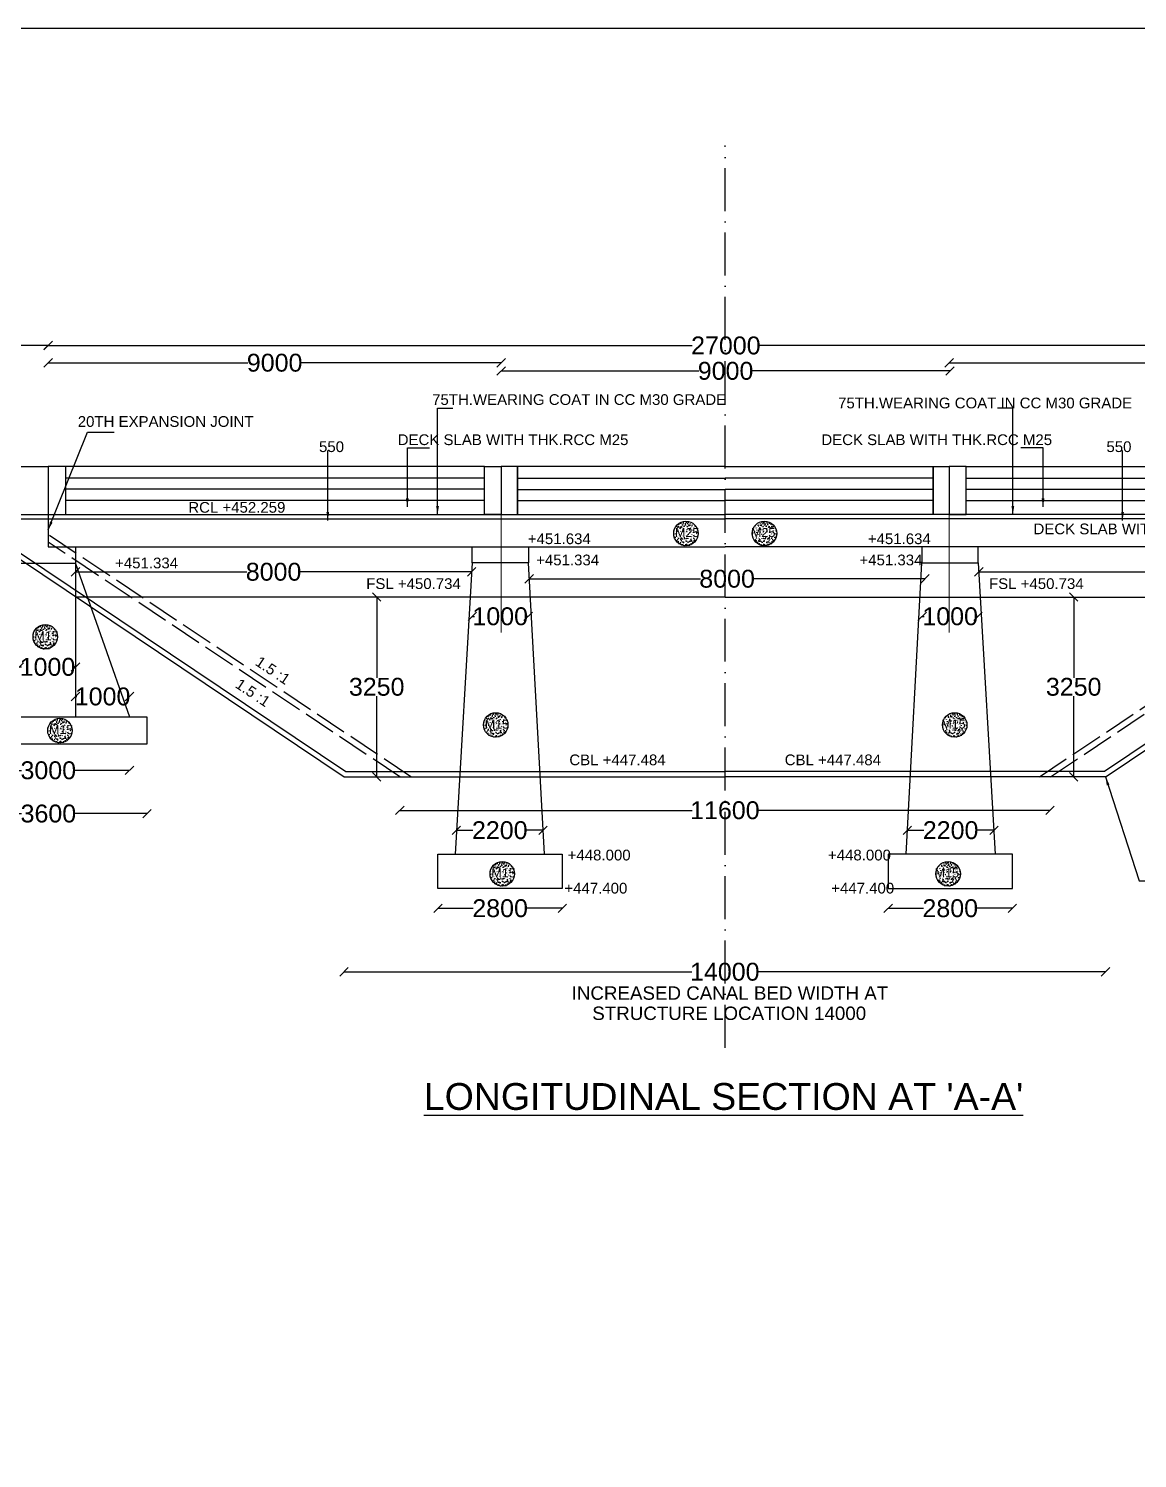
# Model space of a CAD drawing. Header units: millimetres. Extents: x 5124 to 3183014, y 2311 to 45961502.
# Drawn here: x 3146096 to 3158493, y 45945505 to 45961502 of the extents above; entities that cross this region are included whole.
import ezdxf

# ---------------------------------------------------------------- set-up
doc = ezdxf.new("R2010")
doc.units = ezdxf.units.MM
doc.header["$MEASUREMENT"] = 0
doc.linetypes.add('ACAD_ISO02W100', pattern=[15, 12, -3])
doc.linetypes.add('ACAD_ISO10W100', pattern=[18, 12, -3, 0, -3])
for name, color, linetype in [('DIMENSION', 7, 'Continuous'), ('DRAWING', 7, 'Continuous'), ('TEXT', 7, 'Continuous')]:
    doc.layers.add(name, color=color, linetype=linetype)
doc.styles.get("Standard").update_dxf_attribs({"font": 'arial.ttf', "height": 200})
doc.dimstyles.get("Standard").update_dxf_attribs({"dimtxt": 200, "dimasz": 110, "dimexe": 0.18, "dimexo": 0.0625, "dimgap": 0.09, "dimtad": 0, "dimtih": 1, "dimtoh": 1, "dimdec": 0, "dimzin": 0, "dimdsep": 46, "dimtxsty": 'Standard', "dimblk": 'OBLIQUE', "dimcen": 0.09, "dimse1": 1, "dimse2": 1, "dimadec": 0, "dimazin": 0, "dimtfac": 1, "dimtdec": 0, "dimtofl": 0, "dimtmove": 0, "dimatfit": 3, "dimfxl": 1, "dimtolj": 1, "dimtzin": 0, "dimarcsym": 0})

# ---------------------------------------------------------------- blocks, each defined once
blk = doc.blocks.new('_Oblique')
at = {"color": 0, "linetype": 'ByBlock', "lineweight": -2}
blk.add_line((-0.5, -0.5), (0.5, 0.5), dxfattribs=at)
blk = doc.blocks.new('*D109')
at = {"layer": 'Defpoints', "color": 0, "transparency": 16777216}
for p in [(3144173, 45958363), (3146314, 45957958), (3146314, 45956604)]:
    blk.add_point(p, dxfattribs=at)
at = {"layer": 'DRAWING', "color": 0, "lineweight": -2, "transparency": 16777216}
for p, q in [((3144173, 45957958), (3144945, 45957958)), ((3146314, 45957958), (3145542, 45957958))]:
    blk.add_line(p, q, dxfattribs=at)
at = {"layer": 'DRAWING', "color": 0, "lineweight": -2, "transparency": 16777216, "xscale": 95, "yscale": 95, "zscale": 95, "rotation": 180}
blk.add_blockref('_Oblique', (3144173, 45957958), dxfattribs=at)
at = {"layer": 'DRAWING', "color": 0, "lineweight": -2, "transparency": 16777216, "xscale": 95, "yscale": 95, "zscale": 95}
blk.add_blockref('_Oblique', (3146314, 45957958), dxfattribs=at)
at = {"layer": 'DRAWING', "color": 0, "transparency": 16777216, "insert": (3145243, 45957958), "char_height": 200, "attachment_point": 5}
blk.add_mtext('\\A1;3500', dxfattribs=at)
blk = doc.blocks.new('*D110')
at = {"layer": 'Defpoints', "color": 0, "transparency": 16777216}
for p in [(3146314, 45957958), (3151380, 45957763), (3151380, 45956602)]:
    blk.add_point(p, dxfattribs=at)
at = {"layer": 'DRAWING', "color": 0, "lineweight": -2, "transparency": 16777216}
for p, q in [((3146314, 45957763), (3148548, 45957763)), ((3151380, 45957763), (3149145, 45957763))]:
    blk.add_line(p, q, dxfattribs=at)
at = {"layer": 'DRAWING', "color": 0, "lineweight": -2, "transparency": 16777216, "xscale": 95, "yscale": 95, "zscale": 95, "rotation": 180}
blk.add_blockref('_Oblique', (3146314, 45957763), dxfattribs=at)
at = {"layer": 'DRAWING', "color": 0, "lineweight": -2, "transparency": 16777216, "xscale": 95, "yscale": 95, "zscale": 95}
blk.add_blockref('_Oblique', (3151380, 45957763), dxfattribs=at)
at = {"layer": 'DRAWING', "color": 0, "transparency": 16777216, "insert": (3148847, 45957763), "char_height": 200, "attachment_point": 5}
blk.add_mtext('\\A1;9000', dxfattribs=at)
blk = doc.blocks.new('*D27')
at = {"layer": 'Defpoints', "color": 0, "transparency": 16777216}
for p in [(3146621, 45955424), (3146621, 45955412), (3151049, 45955412)]:
    blk.add_point(p, dxfattribs=at)
at = {"layer": 'DRAWING', "color": 0, "lineweight": -2, "transparency": 16777216}
for p, q in [((3146621, 45955424), (3148537, 45955424)), ((3151049, 45955424), (3149134, 45955424))]:
    blk.add_line(p, q, dxfattribs=at)
at = {"layer": 'DRAWING', "color": 0, "lineweight": -2, "transparency": 16777216, "xscale": 95, "yscale": 95, "zscale": 95, "rotation": 180}
blk.add_blockref('_Oblique', (3146621, 45955424), dxfattribs=at)
at = {"layer": 'DRAWING', "color": 0, "lineweight": -2, "transparency": 16777216, "xscale": 95, "yscale": 95, "zscale": 95}
blk.add_blockref('_Oblique', (3151049, 45955424), dxfattribs=at)
at = {"layer": 'DRAWING', "color": 0, "transparency": 16777216, "insert": (3148835, 45955424), "char_height": 200, "attachment_point": 5}
blk.add_mtext('\\A1;8000', dxfattribs=at)
blk = doc.blocks.new('*D28')
at = {"layer": 'Defpoints', "color": 0, "transparency": 16777216}
for p in [(3145993, 45954360), (3146621, 45954360), (3146621, 45954360)]:
    blk.add_point(p, dxfattribs=at)
at = {"layer": 'DRAWING', "color": 0, "lineweight": -2, "transparency": 16777216}
for p, q in [((3145993, 45954360), (3146018, 45954360)), ((3146621, 45954360), (3146596, 45954360))]:
    blk.add_line(p, q, dxfattribs=at)
at = {"layer": 'DRAWING', "color": 0, "lineweight": -2, "transparency": 16777216, "xscale": 95, "yscale": 95, "zscale": 95, "rotation": 180}
blk.add_blockref('_Oblique', (3145993, 45954360), dxfattribs=at)
at = {"layer": 'DRAWING', "color": 0, "lineweight": -2, "transparency": 16777216, "xscale": 95, "yscale": 95, "zscale": 95}
blk.add_blockref('_Oblique', (3146621, 45954360), dxfattribs=at)
at = {"layer": 'DRAWING', "color": 0, "transparency": 16777216, "insert": (3146307, 45954360), "char_height": 200, "attachment_point": 5}
blk.add_mtext('\\A1;1000', dxfattribs=at)
blk = doc.blocks.new('*D29')
at = {"layer": 'Defpoints', "color": 0, "transparency": 16777216}
for p in [(3147224, 45954029), (3146621, 45953803), (3147224, 45953803)]:
    blk.add_point(p, dxfattribs=at)
at = {"layer": 'DRAWING', "color": 0, "lineweight": -2, "transparency": 16777216}
for p, q in [((3146621, 45954029), (3146634, 45954029)), ((3147224, 45954029), (3147212, 45954029))]:
    blk.add_line(p, q, dxfattribs=at)
at = {"layer": 'DRAWING', "color": 0, "lineweight": -2, "transparency": 16777216, "xscale": 95, "yscale": 95, "zscale": 95, "rotation": 180}
blk.add_blockref('_Oblique', (3146621, 45954029), dxfattribs=at)
at = {"layer": 'DRAWING', "color": 0, "lineweight": -2, "transparency": 16777216, "xscale": 95, "yscale": 95, "zscale": 95}
blk.add_blockref('_Oblique', (3147224, 45954029), dxfattribs=at)
at = {"layer": 'DRAWING', "color": 0, "transparency": 16777216, "insert": (3146923, 45954029), "char_height": 200, "attachment_point": 5}
blk.add_mtext('\\A1;1000', dxfattribs=at)
blk = doc.blocks.new('*D31')
at = {"layer": 'Defpoints', "color": 0, "transparency": 16777216}
for p in [(3145409, 45953803), (3147224, 45953803), (3147224, 45953203)]:
    blk.add_point(p, dxfattribs=at)
at = {"layer": 'DRAWING', "color": 0, "lineweight": -2, "transparency": 16777216}
for p, q in [((3145409, 45953203), (3146018, 45953203)), ((3147224, 45953203), (3146615, 45953203))]:
    blk.add_line(p, q, dxfattribs=at)
at = {"layer": 'DRAWING', "color": 0, "lineweight": -2, "transparency": 16777216, "xscale": 95, "yscale": 95, "zscale": 95, "rotation": 180}
blk.add_blockref('_Oblique', (3145409, 45953203), dxfattribs=at)
at = {"layer": 'DRAWING', "color": 0, "lineweight": -2, "transparency": 16777216, "xscale": 95, "yscale": 95, "zscale": 95}
blk.add_blockref('_Oblique', (3147224, 45953203), dxfattribs=at)
at = {"layer": 'DRAWING', "color": 0, "transparency": 16777216, "insert": (3146316, 45953203), "char_height": 200, "attachment_point": 5}
blk.add_mtext('\\A1;3000', dxfattribs=at)
blk = doc.blocks.new('*D32')
at = {"layer": 'Defpoints', "color": 0, "transparency": 16777216}
for p in [(3145214, 45953496), (3147419, 45953496), (3145214, 45952719)]:
    blk.add_point(p, dxfattribs=at)
at = {"layer": 'DRAWING', "color": 0, "lineweight": -2, "transparency": 16777216}
for p, q in [((3145214, 45952719), (3146018, 45952719)), ((3147419, 45952719), (3146615, 45952719))]:
    blk.add_line(p, q, dxfattribs=at)
at = {"layer": 'DRAWING', "color": 0, "lineweight": -2, "transparency": 16777216, "xscale": 95, "yscale": 95, "zscale": 95, "rotation": 180}
blk.add_blockref('_Oblique', (3145214, 45952719), dxfattribs=at)
at = {"layer": 'DRAWING', "color": 0, "lineweight": -2, "transparency": 16777216, "xscale": 95, "yscale": 95, "zscale": 95}
blk.add_blockref('_Oblique', (3147419, 45952719), dxfattribs=at)
at = {"layer": 'DRAWING', "color": 0, "transparency": 16777216, "insert": (3146317, 45952719), "char_height": 200, "attachment_point": 5}
blk.add_mtext('\\A1;3600', dxfattribs=at)
blk = doc.blocks.new('*D33')
at = {"layer": 'Defpoints', "color": 0, "transparency": 16777216}
for p in [(3149988, 45955143), (3149988, 45953131), (3149988, 45953131)]:
    blk.add_point(p, dxfattribs=at)
at = {"layer": 'DRAWING', "color": 0, "lineweight": -2, "transparency": 16777216}
for p, q in [((3149988, 45955143), (3149988, 45954239)), ((3149988, 45953131), (3149988, 45954035))]:
    blk.add_line(p, q, dxfattribs=at)
at = {"layer": 'DRAWING', "color": 0, "lineweight": -2, "transparency": 16777216, "xscale": 95, "yscale": 95, "zscale": 95}
for p, rotation in [((3149988, 45955143), 90), ((3149988, 45953131), 270)]:
    blk.add_blockref('_Oblique', p, dxfattribs=dict(at, rotation=rotation))
at = {"layer": 'DRAWING', "color": 0, "transparency": 16777216, "insert": (3149988, 45954137), "char_height": 200, "attachment_point": 5}
blk.add_mtext('\\A1;3250', dxfattribs=at)
blk = doc.blocks.new('*D34')
at = {"layer": 'Defpoints', "color": 0, "transparency": 16777216}
for p in [(3151057, 45954936), (3151682, 45954936), (3151682, 45954926)]:
    blk.add_point(p, dxfattribs=at)
at = {"layer": 'DRAWING', "color": 0, "lineweight": -2, "transparency": 16777216}
for p, q in [((3151057, 45954926), (3151080, 45954926)), ((3151682, 45954926), (3151658, 45954926))]:
    blk.add_line(p, q, dxfattribs=at)
at = {"layer": 'DRAWING', "color": 0, "lineweight": -2, "transparency": 16777216, "xscale": 95, "yscale": 95, "zscale": 95, "rotation": 180}
blk.add_blockref('_Oblique', (3151057, 45954926), dxfattribs=at)
at = {"layer": 'DRAWING', "color": 0, "lineweight": -2, "transparency": 16777216, "xscale": 95, "yscale": 95, "zscale": 95}
blk.add_blockref('_Oblique', (3151682, 45954926), dxfattribs=at)
at = {"layer": 'DRAWING', "color": 0, "transparency": 16777216, "insert": (3151369, 45954926), "char_height": 200, "attachment_point": 5}
blk.add_mtext('\\A1;1000', dxfattribs=at)
blk = doc.blocks.new('*D35')
at = {"layer": 'Defpoints', "color": 0, "transparency": 16777216}
for p in [(3150879, 45952527), (3151848, 45952533), (3151848, 45952533)]:
    blk.add_point(p, dxfattribs=at)
at = {"layer": 'DRAWING', "color": 0, "lineweight": -2, "transparency": 16777216}
for p, q in [((3150879, 45952533), (3151064, 45952533)), ((3151848, 45952533), (3151664, 45952533))]:
    blk.add_line(p, q, dxfattribs=at)
at = {"layer": 'DRAWING', "color": 0, "lineweight": -2, "transparency": 16777216, "xscale": 95, "yscale": 95, "zscale": 95, "rotation": 180}
blk.add_blockref('_Oblique', (3150879, 45952533), dxfattribs=at)
at = {"layer": 'DRAWING', "color": 0, "lineweight": -2, "transparency": 16777216, "xscale": 95, "yscale": 95, "zscale": 95}
blk.add_blockref('_Oblique', (3151848, 45952533), dxfattribs=at)
at = {"layer": 'DRAWING', "color": 0, "transparency": 16777216, "insert": (3151364, 45952533), "char_height": 200, "attachment_point": 5}
blk.add_mtext('\\A1;2200', dxfattribs=at)
blk = doc.blocks.new('*D36')
at = {"layer": 'Defpoints', "color": 0, "transparency": 16777216}
for p in [(3150673, 45951883), (3152063, 45951883), (3152063, 45951660)]:
    blk.add_point(p, dxfattribs=at)
at = {"layer": 'DRAWING', "color": 0, "lineweight": -2, "transparency": 16777216}
for p, q in [((3150673, 45951660), (3151068, 45951660)), ((3152063, 45951660), (3151668, 45951660))]:
    blk.add_line(p, q, dxfattribs=at)
at = {"layer": 'DRAWING', "color": 0, "lineweight": -2, "transparency": 16777216, "xscale": 95, "yscale": 95, "zscale": 95, "rotation": 180}
blk.add_blockref('_Oblique', (3150673, 45951660), dxfattribs=at)
at = {"layer": 'DRAWING', "color": 0, "lineweight": -2, "transparency": 16777216, "xscale": 95, "yscale": 95, "zscale": 95}
blk.add_blockref('_Oblique', (3152063, 45951660), dxfattribs=at)
at = {"layer": 'DRAWING', "color": 0, "transparency": 16777216, "insert": (3151368, 45951660), "char_height": 200, "attachment_point": 5}
blk.add_mtext('\\A1;2800', dxfattribs=at)
blk = doc.blocks.new('*D37')
at = {"layer": 'Defpoints', "color": 0, "transparency": 16777216}
for p in [(3150246, 45953131), (3157516, 45953131), (3157516, 45952756)]:
    blk.add_point(p, dxfattribs=at)
at = {"layer": 'DRAWING', "color": 0, "lineweight": -2, "transparency": 16777216}
for p, q in [((3150246, 45952756), (3153514, 45952756)), ((3157516, 45952756), (3154248, 45952756))]:
    blk.add_line(p, q, dxfattribs=at)
at = {"layer": 'DRAWING', "color": 0, "lineweight": -2, "transparency": 16777216, "xscale": 95, "yscale": 95, "zscale": 95, "rotation": 180}
blk.add_blockref('_Oblique', (3150246, 45952756), dxfattribs=at)
at = {"layer": 'DRAWING', "color": 0, "lineweight": -2, "transparency": 16777216, "xscale": 95, "yscale": 95, "zscale": 95}
blk.add_blockref('_Oblique', (3157516, 45952756), dxfattribs=at)
at = {"layer": 'DRAWING', "color": 0, "transparency": 16777216, "insert": (3153881, 45952756), "char_height": 200, "attachment_point": 5}
blk.add_mtext('\\A1;11600', dxfattribs=at)
blk = doc.blocks.new('*D38')
at = {"layer": 'Defpoints', "color": 0, "transparency": 16777216}
for p in [(3151693, 45955373), (3156118, 45955373), (3156118, 45955346)]:
    blk.add_point(p, dxfattribs=at)
at = {"layer": 'DRAWING', "color": 0, "lineweight": -2, "transparency": 16777216}
for p, q in [((3151693, 45955346), (3153607, 45955346)), ((3156118, 45955346), (3154204, 45955346))]:
    blk.add_line(p, q, dxfattribs=at)
at = {"layer": 'DRAWING', "color": 0, "lineweight": -2, "transparency": 16777216, "xscale": 95, "yscale": 95, "zscale": 95, "rotation": 180}
blk.add_blockref('_Oblique', (3151693, 45955346), dxfattribs=at)
at = {"layer": 'DRAWING', "color": 0, "lineweight": -2, "transparency": 16777216, "xscale": 95, "yscale": 95, "zscale": 95}
blk.add_blockref('_Oblique', (3156118, 45955346), dxfattribs=at)
at = {"layer": 'DRAWING', "color": 0, "transparency": 16777216, "insert": (3153906, 45955346), "char_height": 200, "attachment_point": 5}
blk.add_mtext('\\A1;8000', dxfattribs=at)
blk = doc.blocks.new('*D107')
at = {"layer": 'Defpoints', "color": 0, "transparency": 16777216}
for p in [(3151380, 45957763), (3156399, 45957763), (3156399, 45957672)]:
    blk.add_point(p, dxfattribs=at)
at = {"layer": 'DRAWING', "color": 0, "lineweight": -2, "transparency": 16777216}
for p, q in [((3151380, 45957672), (3153591, 45957672)), ((3156399, 45957672), (3154188, 45957672))]:
    blk.add_line(p, q, dxfattribs=at)
at = {"layer": 'DRAWING', "color": 0, "lineweight": -2, "transparency": 16777216, "xscale": 95, "yscale": 95, "zscale": 95, "rotation": 180}
blk.add_blockref('_Oblique', (3151380, 45957672), dxfattribs=at)
at = {"layer": 'DRAWING', "color": 0, "lineweight": -2, "transparency": 16777216, "xscale": 95, "yscale": 95, "zscale": 95}
blk.add_blockref('_Oblique', (3156399, 45957672), dxfattribs=at)
at = {"layer": 'DRAWING', "color": 0, "transparency": 16777216, "insert": (3153889, 45957672), "char_height": 200, "attachment_point": 5}
blk.add_mtext('\\A1;9000', dxfattribs=at)
blk = doc.blocks.new('*D108')
at = {"layer": 'Defpoints', "color": 0, "transparency": 16777216}
for p in [(3146314, 45957958), (3161470, 45957958), (3161470, 45957956)]:
    blk.add_point(p, dxfattribs=at)
at = {"layer": 'DRAWING', "color": 0, "lineweight": -2, "transparency": 16777216}
for p, q in [((3146314, 45957956), (3153514, 45957956)), ((3161470, 45957956), (3154270, 45957956))]:
    blk.add_line(p, q, dxfattribs=at)
at = {"layer": 'DRAWING', "color": 0, "lineweight": -2, "transparency": 16777216, "xscale": 95, "yscale": 95, "zscale": 95, "rotation": 180}
blk.add_blockref('_Oblique', (3146314, 45957956), dxfattribs=at)
at = {"layer": 'DRAWING', "color": 0, "lineweight": -2, "transparency": 16777216, "xscale": 95, "yscale": 95, "zscale": 95}
blk.add_blockref('_Oblique', (3161470, 45957956), dxfattribs=at)
at = {"layer": 'DRAWING', "color": 0, "transparency": 16777216, "insert": (3153892, 45957956), "char_height": 200, "attachment_point": 5}
blk.add_mtext('\\A1;27000', dxfattribs=at)
blk = doc.blocks.new('*D39')
at = {"layer": 'Defpoints', "color": 0, "transparency": 16777216}
for p in [(3149623, 45953131), (3158136, 45953131), (3158136, 45950949)]:
    blk.add_point(p, dxfattribs=at)
at = {"layer": 'DRAWING', "color": 0, "lineweight": -2, "transparency": 16777216}
for p, q in [((3149623, 45950949), (3153513, 45950949)), ((3158136, 45950949), (3154246, 45950949))]:
    blk.add_line(p, q, dxfattribs=at)
at = {"layer": 'DRAWING', "color": 0, "lineweight": -2, "transparency": 16777216, "xscale": 95, "yscale": 95, "zscale": 95, "rotation": 180}
blk.add_blockref('_Oblique', (3149623, 45950949), dxfattribs=at)
at = {"layer": 'DRAWING', "color": 0, "lineweight": -2, "transparency": 16777216, "xscale": 95, "yscale": 95, "zscale": 95}
blk.add_blockref('_Oblique', (3158136, 45950949), dxfattribs=at)
at = {"layer": 'DRAWING', "color": 0, "transparency": 16777216, "insert": (3153880, 45950949), "char_height": 200, "attachment_point": 5}
blk.add_mtext('\\A1;14000', dxfattribs=at)
blk = doc.blocks.new('*D44')
at = {"layer": 'Defpoints', "color": 0, "transparency": 16777216}
for p in [(3161455, 45957958), (3156389, 45957763), (3156389, 45956602)]:
    blk.add_point(p, dxfattribs=at)
at = {"layer": 'DRAWING', "color": 0, "lineweight": -2, "transparency": 16777216}
for p, q in [((3156389, 45957763), (3158624, 45957763)), ((3161455, 45957763), (3159221, 45957763))]:
    blk.add_line(p, q, dxfattribs=at)
at = {"layer": 'DRAWING', "color": 0, "lineweight": -2, "transparency": 16777216, "xscale": 95, "yscale": 95, "zscale": 95, "rotation": 180}
blk.add_blockref('_Oblique', (3156389, 45957763), dxfattribs=at)
at = {"layer": 'DRAWING', "color": 0, "lineweight": -2, "transparency": 16777216, "xscale": 95, "yscale": 95, "zscale": 95}
blk.add_blockref('_Oblique', (3161455, 45957763), dxfattribs=at)
at = {"layer": 'DRAWING', "color": 0, "transparency": 16777216, "insert": (3158922, 45957763), "char_height": 200, "attachment_point": 5}
blk.add_mtext('\\A1;9000', dxfattribs=at)
blk = doc.blocks.new('*D45')
at = {"layer": 'Defpoints', "color": 0, "transparency": 16777216}
for p in [(3156720, 45955412), (3161148, 45955424), (3161148, 45955412)]:
    blk.add_point(p, dxfattribs=at)
at = {"layer": 'DRAWING', "color": 0, "lineweight": -2, "transparency": 16777216}
for p, q in [((3156720, 45955424), (3158635, 45955424)), ((3161148, 45955424), (3159232, 45955424))]:
    blk.add_line(p, q, dxfattribs=at)
at = {"layer": 'DRAWING', "color": 0, "lineweight": -2, "transparency": 16777216, "xscale": 95, "yscale": 95, "zscale": 95, "rotation": 180}
blk.add_blockref('_Oblique', (3156720, 45955424), dxfattribs=at)
at = {"layer": 'DRAWING', "color": 0, "lineweight": -2, "transparency": 16777216, "xscale": 95, "yscale": 95, "zscale": 95}
blk.add_blockref('_Oblique', (3161148, 45955424), dxfattribs=at)
at = {"layer": 'DRAWING', "color": 0, "transparency": 16777216, "insert": (3158934, 45955424), "char_height": 200, "attachment_point": 5}
blk.add_mtext('\\A1;8000', dxfattribs=at)
blk = doc.blocks.new('*D50')
at = {"layer": 'Defpoints', "color": 0, "transparency": 16777216}
for p in [(3157781, 45955143), (3157781, 45953131), (3157781, 45953131)]:
    blk.add_point(p, dxfattribs=at)
at = {"layer": 'DRAWING', "color": 0, "lineweight": -2, "transparency": 16777216}
for p, q in [((3157781, 45955143), (3157781, 45954239)), ((3157781, 45953131), (3157781, 45954035))]:
    blk.add_line(p, q, dxfattribs=at)
at = {"layer": 'DRAWING', "color": 0, "lineweight": -2, "transparency": 16777216, "xscale": 95, "yscale": 95, "zscale": 95}
for p, rotation in [((3157781, 45955143), 90), ((3157781, 45953131), 270)]:
    blk.add_blockref('_Oblique', p, dxfattribs=dict(at, rotation=rotation))
at = {"layer": 'DRAWING', "color": 0, "transparency": 16777216, "insert": (3157781, 45954137), "char_height": 200, "attachment_point": 5}
blk.add_mtext('\\A1;3250', dxfattribs=at)
blk = doc.blocks.new('*D41')
at = {"layer": 'Defpoints', "color": 0, "transparency": 16777216}
for p in [(3156087, 45954936), (3156087, 45954926), (3156712, 45954936)]:
    blk.add_point(p, dxfattribs=at)
at = {"layer": 'DRAWING', "color": 0, "lineweight": -2, "transparency": 16777216}
for p, q in [((3156087, 45954926), (3156111, 45954926)), ((3156712, 45954926), (3156689, 45954926))]:
    blk.add_line(p, q, dxfattribs=at)
at = {"layer": 'DRAWING', "color": 0, "lineweight": -2, "transparency": 16777216, "xscale": 95, "yscale": 95, "zscale": 95, "rotation": 180}
blk.add_blockref('_Oblique', (3156087, 45954926), dxfattribs=at)
at = {"layer": 'DRAWING', "color": 0, "lineweight": -2, "transparency": 16777216, "xscale": 95, "yscale": 95, "zscale": 95}
blk.add_blockref('_Oblique', (3156712, 45954926), dxfattribs=at)
at = {"layer": 'DRAWING', "color": 0, "transparency": 16777216, "insert": (3156400, 45954926), "char_height": 200, "attachment_point": 5}
blk.add_mtext('\\A1;1000', dxfattribs=at)
blk = doc.blocks.new('*D51')
at = {"layer": 'Defpoints', "color": 0, "transparency": 16777216}
for p in [(3155921, 45952533), (3155921, 45952533), (3156890, 45952527)]:
    blk.add_point(p, dxfattribs=at)
at = {"layer": 'DRAWING', "color": 0, "lineweight": -2, "transparency": 16777216}
for p, q in [((3155921, 45952533), (3156105, 45952533)), ((3156890, 45952533), (3156705, 45952533))]:
    blk.add_line(p, q, dxfattribs=at)
at = {"layer": 'DRAWING', "color": 0, "lineweight": -2, "transparency": 16777216, "xscale": 95, "yscale": 95, "zscale": 95, "rotation": 180}
blk.add_blockref('_Oblique', (3155921, 45952533), dxfattribs=at)
at = {"layer": 'DRAWING', "color": 0, "lineweight": -2, "transparency": 16777216, "xscale": 95, "yscale": 95, "zscale": 95}
blk.add_blockref('_Oblique', (3156890, 45952533), dxfattribs=at)
at = {"layer": 'DRAWING', "color": 0, "transparency": 16777216, "insert": (3156405, 45952533), "char_height": 200, "attachment_point": 5}
blk.add_mtext('\\A1;2200', dxfattribs=at)
blk = doc.blocks.new('*D52')
at = {"layer": 'Defpoints', "color": 0, "transparency": 16777216}
for p in [(3155706, 45951883), (3157096, 45951883), (3155706, 45951660)]:
    blk.add_point(p, dxfattribs=at)
at = {"layer": 'DRAWING', "color": 0, "lineweight": -2, "transparency": 16777216}
for p, q in [((3155706, 45951660), (3156101, 45951660)), ((3157096, 45951660), (3156701, 45951660))]:
    blk.add_line(p, q, dxfattribs=at)
at = {"layer": 'DRAWING', "color": 0, "lineweight": -2, "transparency": 16777216, "xscale": 95, "yscale": 95, "zscale": 95, "rotation": 180}
blk.add_blockref('_Oblique', (3155706, 45951660), dxfattribs=at)
at = {"layer": 'DRAWING', "color": 0, "lineweight": -2, "transparency": 16777216, "xscale": 95, "yscale": 95, "zscale": 95}
blk.add_blockref('_Oblique', (3157096, 45951660), dxfattribs=at)
at = {"layer": 'DRAWING', "color": 0, "transparency": 16777216, "insert": (3156401, 45951660), "char_height": 200, "attachment_point": 5}
blk.add_mtext('\\A1;2800', dxfattribs=at)

msp = doc.modelspace()

# ---------------------------------------------------------------- hatches: boundary and pattern name
at = {"layer": 'DRAWING'}
h = msp.add_hatch(dxfattribs=at)
h.set_pattern_fill('AR-CONC', color=256, scale=10, style=0)
h.set_pattern_definition([(50, (65978.21, 1687.42), (71.72601826, -6.2752135), [7.5, -82.5]), (355, (65978.21, 1687.42), (-13.87513336, 75.21921337), [6, -66]), (100.4514, (65984.19, 1686.9), (57.85093817, 68.94395421), [6.374019, -70.1142112]), (46.1842, (65978.21, 1707.42), (106.72410486, -16.55190143), [11.25, -123.75]), (96.6356, (65987.1, 1706.04), (93.46627055, 97.4117871), [9.5610288, -105.1713]), (351.1842, (65978.21, 1707.42), (93.46619451, 97.4118601), [9, -99]), (21, (65988.21, 1702.42), (59.69070521, -40.26188907), [7.5, -82.5]), (326, (65988.21, 1702.42), (24.33153319, 72.5150045), [6, -66]), (71.4514, (65993.185, 1699.07), (84.02226286, 32.25304967), [6.374019, -70.1142112]), (37.5, (65978.21, 1687.422), (1.215985532, 33.289385383), [0, -65.2, 0, -67, 0, -66.25]), (7.5, (65978.21, 1687.422), (26.306953744, 39.441171188), [0, -38.2, 0, -63.7, 0, -25.25]), (327.5, (65955.91, 1687.422), (53.382243617, -2.255487173), [0, -25, 0, -78, 0, -103.5]), (317.5, (65945.91, 1687.42), (58.318616934, 10.010498233), [0, -32.5, 0, -51.8, 0, -73.5])])
h.paths.add_polyline_path([(3153308.7, 45955853.7, 1), (3153582.6, 45955853.7, 1.000001)])
h.paths.add_polyline_path([(3153299.1, 45955938.7), (3153604.9, 45955938.7), (3153604.9, 45955786.5), (3153299.1, 45955786.5)], flags=9)
h = msp.add_hatch(dxfattribs=at)
h.set_pattern_fill('AR-CONC', color=256, scale=10, style=0)
h.set_pattern_definition([(130, (6241790.71, 1687.42), (-71.72601826, -6.2752135), [7.5, -82.5]), (185, (6241790.71, 1687.42), (13.87513336, 75.21921337), [6, -66]), (79.5486, (6241784.735, 1686.9), (-57.85093817, 68.94395421), [6.374019, -70.1142112]), (133.8158, (6241790.71, 1707.42), (-106.72410486, -16.55190143), [11.25, -123.75]), (83.3644, (6241781.82, 1706.04), (-93.46627055, 97.4117871), [9.5610288, -105.1713]), (188.8158, (6241790.71, 1707.42), (-93.46619451, 97.4118601), [9, -99]), (159, (6241780.71, 1702.42), (-59.69070521, -40.26188907), [7.5, -82.5]), (214, (6241780.71, 1702.42), (-24.33153319, 72.5150045), [6, -66]), (108.5486, (6241775.74, 1699.07), (-84.02226286, 32.25304967), [6.374019, -70.1142112]), (142.5, (6241790.712, 1687.422), (-1.215985532, 33.289385383), [0, -65.2, 0, -67, 0, -66.25]), (172.5, (6241790.712, 1687.422), (-26.306953744, 39.441171188), [0, -38.2, 0, -63.7, 0, -25.25]), (212.5, (6241813.012, 1687.422), (-53.382243617, -2.255487173), [0, -25, 0, -78, 0, -103.5]), (222.5, (6241823.01, 1687.42), (-58.318616934, 10.010498233), [0, -32.5, 0, -51.8, 0, -73.5])])
h.paths.add_polyline_path([(3154186.3, 45955853.7, 1), (3154460.2, 45955853.7, 1.000001)])
h.paths.add_polyline_path([(3154164, 45955938.7), (3154469.8, 45955938.7), (3154469.8, 45955786.5), (3154164, 45955786.5)], flags=9)
h = msp.add_hatch(dxfattribs=at)
h.set_pattern_fill('AR-CONC', color=256, scale=10, style=0)
h.set_pattern_definition([(50, (58814.887, 531.934), (71.72601826, -6.2752135), [7.5, -82.5]), (355, (58814.89, 531.934), (-13.87513336, 75.21921337), [6, -66]), (100.4514, (58820.864, 531.41), (57.85093817, 68.94395421), [6.374019, -70.1142112]), (46.1842, (58814.89, 551.93), (106.72410486, -16.55190143), [11.25, -123.75]), (96.6356, (58823.78, 550.55), (93.46627055, 97.4117871), [9.5610288, -105.1713]), (351.1842, (58814.89, 551.93), (93.46619451, 97.4118601), [9, -99]), (21, (58824.887, 546.934), (59.69070521, -40.26188907), [7.5, -82.5]), (326, (58824.89, 546.934), (24.33153319, 72.5150045), [6, -66]), (71.4514, (58829.86, 543.58), (84.02226286, 32.25304967), [6.374019, -70.1142112]), (37.5, (58814.887, 531.934), (1.215985532, 33.289385383), [0, -65.2, 0, -67, 0, -66.25]), (7.5, (58814.887, 531.934), (26.306953744, 39.441171188), [0, -38.2, 0, -63.7, 0, -25.25]), (327.5, (58792.587, 531.934), (53.382243617, -2.255487173), [0, -25, 0, -78, 0, -103.5]), (317.5, (58782.587, 531.934), (58.318616934, 10.010498233), [0, -32.5, 0, -51.8, 0, -73.5])])
h.paths.add_polyline_path([(3146145.4, 45954698.2, 1), (3146419.3, 45954698.2, 1.000001)])
h.paths.add_polyline_path([(3146135.8, 45954783.2), (3146441.6, 45954783.2), (3146441.6, 45954631), (3146135.8, 45954631)], flags=9)
h = msp.add_hatch(dxfattribs=at)
h.set_pattern_fill('AR-CONC', color=256, scale=10, style=0)
h.set_pattern_definition([(50, (58979.14, -517.49), (71.72601826, -6.2752135), [7.5, -82.5]), (355, (58979.14, -517.49), (-13.87513336, 75.21921337), [6, -66]), (100.4514, (58985.12, -518.01), (57.85093817, 68.94395421), [6.374019, -70.1142112]), (46.1842, (58979.14, -497.49), (106.72410486, -16.55190143), [11.25, -123.75]), (96.6356, (58988.03, -498.87), (93.46627055, 97.4117871), [9.5610288, -105.1713]), (351.1842, (58979.14, -497.49), (93.46619451, 97.4118601), [9, -99]), (21, (58989.14, -502.49), (59.69070521, -40.26188907), [7.5, -82.5]), (326, (58989.14, -502.49), (24.33153319, 72.5150045), [6, -66]), (71.4514, (58994.114, -505.844), (84.02226286, 32.25304967), [6.374019, -70.1142112]), (37.5, (58979.14, -517.49), (1.215985532, 33.289385383), [0, -65.2, 0, -67, 0, -66.25]), (7.5, (58979.14, -517.49), (26.306953744, 39.441171188), [0, -38.2, 0, -63.7, 0, -25.25]), (327.5, (58956.84, -517.49), (53.382243617, -2.255487173), [0, -25, 0, -78, 0, -103.5]), (317.5, (58946.84, -517.49), (58.318616934, 10.010498233), [0, -32.5, 0, -51.8, 0, -73.5])])
h.paths.add_polyline_path([(3146309.6, 45953648.8, 1), (3146583.6, 45953648.8, 1.000001)])
h.paths.add_polyline_path([(3146300.1, 45953733.7), (3146605.9, 45953733.7), (3146605.9, 45953581.6), (3146300.1, 45953581.6)], flags=9)
h = msp.add_hatch(dxfattribs=at)
h.set_pattern_fill('AR-CONC', color=256, scale=10, style=0)
h.set_pattern_definition([(50, (63850.894, -454.7), (71.72601826, -6.2752135), [7.5, -82.5]), (355, (63850.894, -454.7), (-13.87513336, 75.21921337), [6, -66]), (100.4514, (63856.87, -455.22), (57.85093817, 68.94395421), [6.374019, -70.1142112]), (46.1842, (63850.89, -434.7), (106.72410486, -16.55190143), [11.25, -123.75]), (96.6356, (63859.79, -436.08), (93.46627055, 97.4117871), [9.5610288, -105.1713]), (351.1842, (63850.89, -434.7), (93.46619451, 97.4118601), [9, -99]), (21, (63860.894, -439.7), (59.69070521, -40.26188907), [7.5, -82.5]), (326, (63860.894, -439.7), (24.33153319, 72.5150045), [6, -66]), (71.4514, (63865.87, -443.05), (84.02226286, 32.25304967), [6.374019, -70.1142112]), (37.5, (63850.894, -454.697), (1.215985532, 33.289385383), [0, -65.2, 0, -67, 0, -66.25]), (7.5, (63850.894, -454.697), (26.306953744, 39.441171188), [0, -38.2, 0, -63.7, 0, -25.25]), (327.5, (63828.594, -454.697), (53.382243617, -2.255487173), [0, -25, 0, -78, 0, -103.5]), (317.5, (63818.594, -454.697), (58.318616934, 10.010498233), [0, -32.5, 0, -51.8, 0, -73.5])])
h.paths.add_polyline_path([(3151181.4, 45953711.6, 1), (3151455.3, 45953711.6, 1.000001)])
h.paths.add_polyline_path([(3151171.8, 45953796.5), (3151477.6, 45953796.5), (3151477.6, 45953644.4), (3151171.8, 45953644.4)], flags=9)
h = msp.add_hatch(dxfattribs=at)
h.set_pattern_fill('AR-CONC', color=256, scale=10, style=0)
h.set_pattern_definition([(130, (6243918.03, -454.7), (-71.72601826, -6.2752135), [7.5, -82.5]), (185, (6243918.03, -454.7), (13.87513336, 75.21921337), [6, -66]), (79.5486, (6243912.05, -455.22), (-57.85093817, 68.94395421), [6.374019, -70.1142112]), (133.8158, (6243918.03, -434.7), (-106.72410486, -16.55190143), [11.25, -123.75]), (83.3644, (6243909.13, -436.08), (-93.46627055, 97.4117871), [9.5610288, -105.1713]), (188.8158, (6243918.03, -434.7), (-93.46619451, 97.4118601), [9, -99]), (159, (6243908.03, -439.7), (-59.69070521, -40.26188907), [7.5, -82.5]), (214, (6243908.03, -439.7), (-24.33153319, 72.5150045), [6, -66]), (108.5486, (6243903.054, -443.05), (-84.02226286, 32.25304967), [6.374019, -70.1142112]), (142.5, (6243918.029, -454.697), (-1.215985532, 33.289385383), [0, -65.2, 0, -67, 0, -66.25]), (172.5, (6243918.03, -454.697), (-26.306953744, 39.441171188), [0, -38.2, 0, -63.7, 0, -25.25]), (212.5, (6243940.329, -454.697), (-53.382243617, -2.255487173), [0, -25, 0, -78, 0, -103.5]), (222.5, (6243950.33, -454.697), (-58.318616934, 10.010498233), [0, -32.5, 0, -51.8, 0, -73.5])])
h.paths.add_polyline_path([(3156313.6, 45953711.6, 1), (3156587.5, 45953711.6, 1.000001)])
h.paths.add_polyline_path([(3156291.3, 45953796.5), (3156597.1, 45953796.5), (3156597.1, 45953644.4), (3156291.3, 45953644.4)], flags=9)
h = msp.add_hatch(dxfattribs=at)
h.set_pattern_fill('AR-CONC', color=256, scale=10, style=0)
h.set_pattern_definition([(50, (63924.724, -2120.384), (71.72601826, -6.2752135), [7.5, -82.5]), (355, (63924.72, -2120.38), (-13.87513336, 75.21921337), [6, -66]), (100.4514, (63930.7, -2120.906), (57.85093817, 68.94395421), [6.374019, -70.1142112]), (46.1842, (63924.72, -2100.38), (106.72410486, -16.55190143), [11.25, -123.75]), (96.6356, (63933.62, -2101.76), (93.46627055, 97.4117871), [9.5610288, -105.1713]), (351.1842, (63924.72, -2100.38), (93.46619451, 97.4118601), [9, -99]), (21, (63934.724, -2105.384), (59.69070521, -40.26188907), [7.5, -82.5]), (326, (63934.72, -2105.38), (24.33153319, 72.5150045), [6, -66]), (71.4514, (63939.7, -2108.74), (84.02226286, 32.25304967), [6.374019, -70.1142112]), (37.5, (63924.724, -2120.384), (1.215985532, 33.289385383), [0, -65.2, 0, -67, 0, -66.25]), (7.5, (63924.724, -2120.384), (26.306953744, 39.441171188), [0, -38.2, 0, -63.7, 0, -25.25]), (327.5, (63902.424, -2120.384), (53.382243617, -2.255487173), [0, -25, 0, -78, 0, -103.5]), (317.5, (63892.424, -2120.384), (58.318616934, 10.010498233), [0, -32.5, 0, -51.8, 0, -73.5])])
h.paths.add_polyline_path([(3151255.2, 45952045.9, 1), (3151529.1, 45952045.9, 1.000001)])
h.paths.add_polyline_path([(3151245.7, 45952130.8), (3151551.5, 45952130.8), (3151551.5, 45951978.7), (3151245.7, 45951978.7)], flags=9)
h = msp.add_hatch(dxfattribs=at)
h.set_pattern_fill('AR-CONC', color=256, scale=10, style=0)
h.set_pattern_definition([(130, (6243844.2, -2120.384), (-71.72601826, -6.2752135), [7.5, -82.5]), (185, (6243844.2, -2120.38), (13.87513336, 75.21921337), [6, -66]), (79.5486, (6243838.22, -2120.906), (-57.85093817, 68.94395421), [6.374019, -70.1142112]), (133.8158, (6243844.2, -2100.38), (-106.72410486, -16.55190143), [11.25, -123.75]), (83.3644, (6243835.31, -2101.76), (-93.46627055, 97.4117871), [9.5610288, -105.1713]), (188.8158, (6243844.2, -2100.38), (-93.46619451, 97.4118601), [9, -99]), (159, (6243834.2, -2105.384), (-59.69070521, -40.26188907), [7.5, -82.5]), (214, (6243834.2, -2105.38), (-24.33153319, 72.5150045), [6, -66]), (108.5486, (6243829.225, -2108.74), (-84.02226286, 32.25304967), [6.374019, -70.1142112]), (142.5, (6243844.2, -2120.384), (-1.215985532, 33.289385383), [0, -65.2, 0, -67, 0, -66.25]), (172.5, (6243844.2, -2120.384), (-26.306953744, 39.441171188), [0, -38.2, 0, -63.7, 0, -25.25]), (212.5, (6243866.5, -2120.384), (-53.382243617, -2.255487173), [0, -25, 0, -78, 0, -103.5]), (222.5, (6243876.5, -2120.384), (-58.318616934, 10.010498233), [0, -32.5, 0, -51.8, 0, -73.5])])
h.paths.add_polyline_path([(3156239.8, 45952045.9, 1), (3156513.7, 45952045.9, 1.000001)])
h.paths.add_polyline_path([(3156217.5, 45952130.8), (3156523.3, 45952130.8), (3156523.3, 45951978.7), (3156217.5, 45951978.7)], flags=9)

# ---------------------------------------------------------------- linework, layer by layer
for points in [[(3183013.7, 45961502.3), (3135697.6, 45961502.3), (3135697.6, 45929213.1), (3183013.7, 45929213.1)], [(3146313.5, 45956065.1), (3146510.5, 45956065.1), (3146510.5, 45956603.8), (3146313.5, 45956603.8)], [(3151379.9, 45956065.1), (3151191.7, 45956065.1), (3151191.7, 45956602.3), (3151379.9, 45956602.3)], [(3151560.5, 45956603.6), (3151379.9, 45956603.6), (3151379.9, 45956065.1), (3151560.5, 45956065.1)], [(3156208.4, 45956603.6), (3156389, 45956603.6), (3156389, 45956065.1), (3156208.4, 45956065.1)], [(3156389, 45956065.1), (3156577.2, 45956065.1), (3156577.2, 45956602.3), (3156389, 45956602.3)], [(3151055.7, 45955703.7), (3151684.5, 45955703.7), (3151684.5, 45955523.6), (3151055.7, 45955523.6)], [(3156713.3, 45955703.7), (3156084.5, 45955703.7), (3156084.5, 45955523.6), (3156713.3, 45955523.6)], [(3150672.6, 45952267), (3152063, 45952267), (3152063, 45951882.5), (3150672.6, 45951882.5)], [(3157096.3, 45952267), (3155706, 45952267), (3155706, 45951882.5), (3157096.3, 45951882.5)]]:
    msp.add_lwpolyline(points, close=True, dxfattribs=at)
at = {"layer": 'DRAWING', "linetype": 'ACAD_ISO10W100', "ltscale": 40}
msp.add_lwpolyline([(3153884.5, 45950099), (3153884.5, 45960194.7)], dxfattribs=at)
at = {"layer": 'DRAWING'}
for points in [[(3145993.7, 45956016.8), (3145993.7, 45956603.8), (3146313.5, 45956603.8)], [(3151191.7, 45956602.3), (3146510.5, 45956602.3)], [(3153884.5, 45956603.6), (3151560.5, 45956603.6), (3151560.5, 45956065.1)], [(3153884.5, 45956603.6), (3156208.4, 45956603.6), (3156208.4, 45956065.1)], [(3156577.2, 45956602.3), (3161258.4, 45956602.3)], [(3151191.7, 45956471.4), (3146510.5, 45956471.4)], [(3151191.7, 45956348.4), (3146510.5, 45956348.4)], [(3151560.5, 45956473.7), (3153884.5, 45956473.7)], [(3151560.5, 45956346.8), (3153884.5, 45956346.8)], [(3156208.4, 45956473.7), (3153884.5, 45956473.7)], [(3156208.4, 45956346.8), (3153884.5, 45956346.8)], [(3156577.2, 45956471.4), (3161258.4, 45956471.4)], [(3156577.2, 45956348.4), (3161258.4, 45956348.4)], [(3151191.7, 45956221), (3146510.5, 45956221)], [(3151560.5, 45956220.9), (3153884.5, 45956220.9)], [(3156208.4, 45956220.9), (3153884.5, 45956220.9)], [(3156577.2, 45956221), (3161258.4, 45956221)], [(3145993.7, 45956065.1), (3144173, 45956065.1), (3144173, 45953803), (3147418.9, 45953803), (3147418.9, 45953495.8), (3143986, 45953495.8), (3143986, 45953803), (3144173, 45953803)], [(3144173, 45956016.8), (3153884.5, 45956016.8)], [(3146313.5, 45956065.1), (3146313.5, 45955703.7), (3146621.3, 45955703.7), (3146621.3, 45955517.8), (3145993, 45955517.8), (3145993.7, 45956016.8)], [(3145993.7, 45956065.1), (3153884.5, 45956065.1)], [(3161775.3, 45956065.1), (3153884.5, 45956065.1)], [(3163596, 45956016.8), (3153884.5, 45956016.8)], [(3146621.3, 45955703.7), (3153884.5, 45955703.7)], [(3161147.6, 45955703.7), (3153884.5, 45955703.7)], [(3145993, 45955568.8), (3149623.2, 45953131.2), (3153884.5, 45953131.2)], [(3145993.1, 45955642.4), (3149641.9, 45953192.4), (3153884.5, 45953192.4)], [(3146621.3, 45955517.8), (3146621.3, 45953803)], [(3146621.3, 45955517.8), (3147224.1, 45953803)], [(3151055.7, 45955523.6), (3150864, 45952267)], [(3151862.7, 45952267), (3151684.5, 45955523.6)], [(3161775.8, 45955642.4), (3158127.1, 45953192.4), (3153884.5, 45953192.4)], [(3161775.9, 45955568.8), (3158145.7, 45953131.2), (3153884.5, 45953131.2)], [(3155906.3, 45952267), (3156084.5, 45955523.6)], [(3156713.3, 45955523.6), (3156905, 45952267)], [(3153884.5, 45955142.6), (3146621.3, 45955142.6)], [(3153884.5, 45955142.6), (3161147.6, 45955142.6)]]:
    msp.add_lwpolyline(points, dxfattribs=at)
at = {"layer": 'DRAWING', "const_width": 10}
for points in [[(3146313.5, 45956603.8), (3146313.5, 45955703.7)], [(3151379.9, 45956065.1), (3151379.9, 45956603.6)], [(3156389, 45956065.1), (3156389, 45956603.6)], [(3151379.9, 45956065.1), (3151379.9, 45954745.5)], [(3156389, 45956065.1), (3156389, 45954745.5)]]:
    msp.add_lwpolyline(points, dxfattribs=at)
at = {"layer": 'DRAWING', "linetype": 'ACAD_ISO02W100', "ltscale": 30}
for points in [[(3150370.8, 45953131.2), (3146313.5, 45955840)], [(3157398.1, 45953131.2), (3161455.4, 45955840)], [(3150246.1, 45953131.2), (3146313.5, 45955756.8)], [(3157522.8, 45953131.2), (3161455.4, 45955756.8)]]:
    msp.add_lwpolyline(points, dxfattribs=at)
at = {"layer": 'DRAWING'}
for centre in [(3153445.7, 45955853.7), (3154323.2, 45955853.7), (3146282.3, 45954698.2), (3146446.6, 45953648.8), (3151318.4, 45953711.6), (3156450.6, 45953711.6), (3151392.2, 45952045.9), (3156376.7, 45952045.9)]:
    msp.add_circle(centre, 137, dxfattribs=at)

# ---------------------------------------------------------------- texts
at = {"layer": 'DRAWING', "char_height": 100, "width": 483.458}
for s, insert, attachment_point in [('M25', (3153324.1, 45955913.7), 1), ('M25', (3154444.8, 45955913.7), 3), ('M15', (3146160.8, 45954758.2), 1), ('M15', (3151196.8, 45953771.5), 1), ('M15', (3156572.1, 45953771.5), 3), ('M15', (3146325.1, 45953708.7), 1), ('M15', (3151270.7, 45952105.8), 1), ('M15', (3156498.3, 45952105.8), 3)]:
    msp.add_mtext(s, dxfattribs=dict(at, insert=insert, attachment_point=attachment_point))
at = {"layer": 'TEXT'}
for s, height, p in [('75TH.WEARING COAT IN CC M30 GRADE', 120, (3150607.9, 45957291.7)), ('75TH.WEARING COAT IN CC M30 GRADE', 120, (3155147, 45957253.4)), ('20TH EXPANSION JOINT ', 120, (3146645.7, 45957046.3)), ('DECK SLAB WITH THK.RCC M25', 120, (3150222.9, 45956842.6)), ('DECK SLAB WITH THK.RCC M25', 120, (3154959.7, 45956842.6)), ('550', 120, (3149343, 45956764.6)), ('550', 120, (3158147.3, 45956764.6)), ('RCL +452.259', 120, (3147881.4, 45956085.8)), (' +451.634', 120, (3151631, 45955734.2)), (' +451.634', 120, (3155432.9, 45955734.2)), ('DECK SLAB WITH 550 THK. M 25', 120, (3157331.9, 45955844.7)), (' +451.334', 120, (3147016.5, 45955463.4)), (' +451.334', 120, (3151724.4, 45955497.3)), (' +451.334', 120, (3155339.4, 45955497.3)), ('FSL +450.734', 120, (3149870.8, 45955232.2)), ('FSL +450.734', 120, (3156834.6, 45955232.2)), ('CBL +447.484', 120, (3152142, 45953260.7)), ('CBL +447.484', 120, (3154550.1, 45953260.7)), (' +448.000', 120, (3152076.6, 45952195.8)), (' +448.000', 120, (3154987.1, 45952195.8)), (' +447.400', 120, (3152040.1, 45951825.3)), (' +447.400', 120, (3155023.6, 45951825.3)), ('INCREASED CANAL BED WIDTH AT ', 150, (3152168.1, 45950636.7)), ('STRUCTURE LOCATION 14000', 150, (3152398.5, 45950410.5)), ("%%ULONGITUDINAL SECTION AT 'A-A'", 300, (3150514.8, 45949404.7))]:
    msp.add_text(s, height=height, dxfattribs=at).set_placement(p)
for p in [(3148619.7, 45954388.2), (3148396.1, 45954138.4)]:
    msp.add_text('1.5 :1', height=120, rotation=326.23687, dxfattribs=at).set_placement(p)

# ---------------------------------------------------------------- dimensions: what is measured, and where the dimension line sits
at = {"layer": 'DRAWING'}
for base, p1, p2, text, picture, middle in [((3146313.5, 45957957.8), (3144173, 45958363.1), (3146313.5, 45956603.8), '3500', '*D109', (3145243.3, 45957957.8)), ((3161470.4, 45957955.7), (3146313.5, 45957957.8), (3161470.4, 45957957.8), '27000', '*D108', (3153892, 45957955.7)), ((3151379.9, 45957763.3), (3146313.5, 45957957.8), (3151379.9, 45956602.3), '9000', '*D110', (3148846.7, 45957763.3)), ((3156398.6, 45957672.2), (3151379.9, 45957763.3), (3156398.6, 45957763.3), '9000', '*D107', (3153889.3, 45957672.2)), ((3146621.3, 45955423.5), (3151049.1, 45955411.9), (3146621.3, 45955411.9), '8000', '*D27', (3148835.2, 45955423.5)), ((3156118.4, 45955345.9), (3151692.7, 45955373.3), (3156118.4, 45955373.3), '8000', '*D38', (3153905.5, 45955345.9)), ((3151681.7, 45954925.9), (3151056.5, 45954936.4), (3151681.7, 45954936.4), '1000', '*D34', (3151369.1, 45954925.9)), ((3146621.3, 45954360.3), (3145993, 45954360.3), (3146621.3, 45954360.3), '1000', '*D28', (3146307.1, 45954360.3)), ((3147224.1, 45954028.8), (3146621.3, 45953803), (3147224.1, 45953803), '1000', '*D29', (3146922.7, 45954028.8)), ((3147224.1, 45953202.7), (3145408.8, 45953803), (3147224.1, 45953803), '3000', '*D31', (3146316.5, 45953202.7)), ((3145214.1, 45952719), (3147418.9, 45953495.8), (3145214.1, 45953495.8), '3600', '*D32', (3146316.5, 45952719)), ((3158136.3, 45950949.4), (3149623.2, 45953131.2), (3158136.3, 45953131.2), '14000', '*D39', (3153879.8, 45950949.4)), ((3157515.8, 45952755.8), (3150246.1, 45953131.2), (3157515.8, 45953131.2), '11600', '*D37', (3153881, 45952755.8)), ((3151848.1, 45952532.7), (3150879.3, 45952527), (3151848.1, 45952532.7), '2200', '*D35', (3151363.7, 45952532.7)), ((3152063, 45951659.8), (3150672.6, 45951882.5), (3152063, 45951882.5), '2800', '*D36', (3151367.8, 45951659.8))]:
    dim = msp.add_linear_dim(base=base, p1=p1, p2=p2, text=text, dimstyle='Standard', override={"dimasz": 95, "dimarcsym": 1}, dxfattribs=at)
    dim.commit()
    dim.dimension.update_dxf_attribs({"geometry": picture, "text_midpoint": middle})
for base, p1, p2, angle, text, picture, middle in [((3156389, 45957763.3), (3161455.4, 45957957.8), (3156389, 45956602.3), 180, '9000', '*D44', (3158922.2, 45957763.3)), ((3161147.6, 45955423.5), (3156719.8, 45955411.9), (3161147.6, 45955411.9), 180, '8000', '*D45', (3158933.7, 45955423.5)), ((3149987.8, 45953131.2), (3149987.8, 45955142.6), (3149987.8, 45953131.2), 90, '3250', '*D33', (3149987.8, 45954136.9)), ((3156087.2, 45954925.9), (3156712.4, 45954936.4), (3156087.2, 45954936.4), 180, '1000', '*D41', (3156399.8, 45954925.9)), ((3157781.2, 45953131.2), (3157781.2, 45955142.6), (3157781.2, 45953131.2), 90, '3250', '*D50', (3157781.2, 45954136.9)), ((3155920.8, 45952532.7), (3156889.6, 45952527), (3155920.8, 45952532.7), 180, '2200', '*D51', (3156405.2, 45952532.7)), ((3155706, 45951659.8), (3157096.3, 45951882.5), (3155706, 45951882.5), 180, '2800', '*D52', (3156401.1, 45951659.8))]:
    dim = msp.add_linear_dim(base=base, p1=p1, p2=p2, angle=angle, text=text, dimstyle='Standard', override={"dimasz": 95, "dimarcsym": 1}, dxfattribs=at)
    dim.commit()
    dim.dimension.update_dxf_attribs({"geometry": picture, "text_midpoint": middle})

# ---------------------------------------------------------------- leaders
at = {"layer": 'DIMENSION'}
msp.add_leader([(3158136.3, 45953131.2), (3158514.9, 45951967.5), (3159380.6, 45951967.5)], dimstyle='Standard', override={"dimasz": 95, "dimgap": 0.09, "dimtad": 0, "dimarcsym": 1}, dxfattribs=at)
at = {"layer": 'DRAWING'}
for points in [[(3150668.2, 45956065.8), (3150668.2, 45957254.5), (3150839.4, 45957254.5)], [(3157100.8, 45956065.8), (3157100.8, 45957254.5), (3156929.6, 45957254.5)], [(3146314.3, 45955892.7), (3146755.3, 45956987.3), (3147053.5, 45956987.3)], [(3150330.6, 45956152), (3150330.6, 45956811.8), (3150578.8, 45956811.8)], [(3157438.3, 45956152), (3157438.3, 45956811.8), (3157190.2, 45956811.8)], [(3149441.2, 45956000.1), (3149441.2, 45956781.4)], [(3158327.7, 45956000.1), (3158327.7, 45956781.4)]]:
    msp.add_leader(points, dimstyle='Standard', override={"dimasz": 95, "dimgap": 0.09, "dimtad": 0, "dimarcsym": 1}, dxfattribs=at)

doc.saveas('drawing.dxf')
